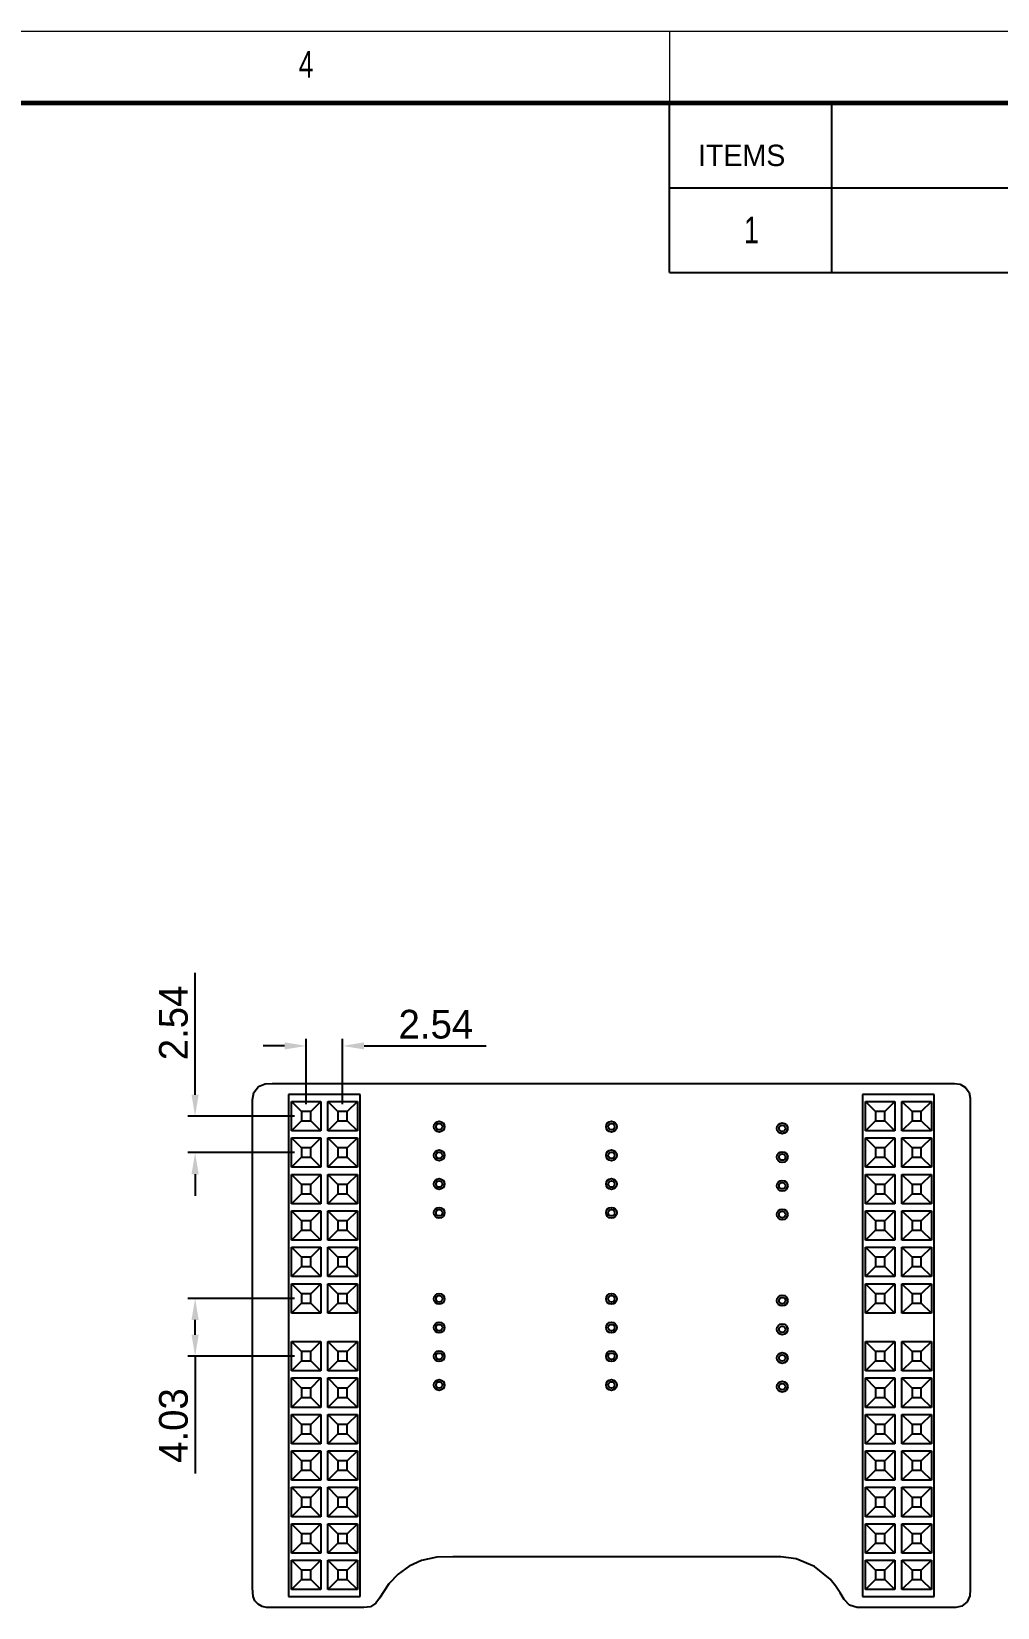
# Model space of a CAD drawing. Header units: millimetres. Extents: x 719 to 1006, y 1264 to 1464.
# Drawn here: x 868.5 to 935.8, y 1353.9 to 1463.7 of the extents above; entities that cross this region are included whole.
import ezdxf
from ezdxf.lldxf.tags import DXFTag

# ---------------------------------------------------------------- set-up
doc = ezdxf.new("R2010")
doc.units = ezdxf.units.MM
doc.layers.get('0').update_dxf_attribs({"linetype": 'CONTINUOUS'})
doc.layers.get('Defpoints').update_dxf_attribs({"linetype": 'CONTINUOUS'})
doc.styles.add('SLDTEXTSTYLE0', font='TXT', dxfattribs={"width": 0.75})
tags = doc.linetypes.add('DASHED', pattern=[25.72, 12.86, -12.86]).pattern_tags.tags
tags[6:7] = [DXFTag(74, 4), DXFTag(75, 0), DXFTag(340, '0'), DXFTag(46, 0.0), DXFTag(50, 0.0), DXFTag(44, 0.0), DXFTag(45, 0.0)]
tags[4:5] = [DXFTag(74, 4), DXFTag(75, 0), DXFTag(340, '0'), DXFTag(46, 0.0), DXFTag(50, 0.0), DXFTag(44, 0.0), DXFTag(45, 0.0)]
doc.dimstyles.get("Standard").update_dxf_attribs({"dimtxt": 2, "dimasz": 1.5, "dimexe": 0.5, "dimexo": 0.5, "dimgap": 0.5, "dimtad": 1, "dimzin": 0, "dimdsep": 46, "dimtxsty": 'Standard', "dimcen": 0.5, "dimclrd": 1, "dimclre": 3, "dimclrt": 3, "dimadec": 0, "dimazin": 0, "dimtfac": 1, "dimtofl": 0, "dimtmove": 0, "dimatfit": 3, "dimfxl": 1, "dimtolj": 1, "dimtzin": 0, "dimarcsym": 0})

# ---------------------------------------------------------------- blocks, each defined once
blk = doc.blocks.new('*D15')
at = {"color": 1, "lineweight": -2}
for p, q in [((886.09, 1393.02), (884.59, 1393.02)), ((891.63, 1393.02), (900.13, 1393.02))]:
    blk.add_line(p, q, dxfattribs=at)
at = {"color": 3, "lineweight": -2}
for p, q in [((887.59, 1388.95), (887.59, 1393.52)), ((890.13, 1388.95), (890.13, 1393.52))]:
    blk.add_line(p, q, dxfattribs=at)
at = {"color": 1}
for points in [[(886.09, 1392.77), (886.09, 1393.27), (887.59, 1393.02)], [(891.63, 1393.27), (891.63, 1392.77), (890.13, 1393.02)]]:
    blk.add_solid(points, dxfattribs=at)
at = {"layer": 'Defpoints', "color": 0}
for p in [(890.13, 1393.02), (887.59, 1388.45), (890.13, 1388.45)]:
    blk.add_point(p, dxfattribs=at)
at = {"color": 3, "insert": (896.63, 1394.52), "char_height": 2, "attachment_point": 5}
blk.add_mtext('\\A1;2.54', dxfattribs=at)
blk = doc.blocks.new('*D16')
at = {"color": 1, "lineweight": -2}
for p, q in [((879.85, 1389.62), (879.85, 1398.12)), ((879.85, 1384.08), (879.85, 1382.58))]:
    blk.add_line(p, q, dxfattribs=at)
at = {"color": 3, "lineweight": -2}
for p, q in [((886.77, 1388.12), (879.35, 1388.12)), ((886.77, 1385.58), (879.35, 1385.58))]:
    blk.add_line(p, q, dxfattribs=at)
at = {"color": 1}
for points in [[(879.6, 1389.62), (880.1, 1389.62), (879.85, 1388.12)], [(880.1, 1384.08), (879.6, 1384.08), (879.85, 1385.58)]]:
    blk.add_solid(points, dxfattribs=at)
at = {"layer": 'Defpoints', "color": 0}
for p in [(879.85, 1388.12), (887.27, 1388.12), (887.27, 1385.58)]:
    blk.add_point(p, dxfattribs=at)
at = {"color": 3, "insert": (878.35, 1394.62), "char_height": 2, "attachment_point": 5, "rotation": 90}
blk.add_mtext('\\A1;2.54', dxfattribs=at)
blk = doc.blocks.new('*D17')
at = {"color": 3, "lineweight": -2}
for p, q in [((886.77, 1375.42), (879.35, 1375.42)), ((886.77, 1371.39), (879.35, 1371.39))]:
    blk.add_line(p, q, dxfattribs=at)
at = {"color": 1, "lineweight": -2}
for p, q in [((879.85, 1372.89), (879.85, 1373.92)), ((879.85, 1371.39), (879.85, 1363.23))]:
    blk.add_line(p, q, dxfattribs=at)
at = {"color": 1}
for points in [[(880.1, 1373.92), (879.6, 1373.92), (879.85, 1375.42)], [(879.6, 1372.89), (880.1, 1372.89), (879.85, 1371.39)]]:
    blk.add_solid(points, dxfattribs=at)
at = {"layer": 'Defpoints', "color": 0}
for p in [(879.85, 1375.42), (887.27, 1375.42), (887.27, 1371.39)]:
    blk.add_point(p, dxfattribs=at)
at = {"color": 3, "insert": (878.35, 1366.56), "char_height": 2, "attachment_point": 5, "rotation": 90}
blk.add_mtext('\\A1;4.03', dxfattribs=at)

msp = doc.modelspace()

# ---------------------------------------------------------------- linework, layer by layer
at = {"color": 18, "linetype": 'DASHED', "lineweight": 5, "ltscale": 1.75}
msp.add_line((1006.402, 1463.717), (719.402, 1463.717), dxfattribs=at)
at = {"color": 7, "linetype": 'Continuous', "lineweight": 0}
msp.add_line((912.902, 1463.717), (912.902, 1458.717), dxfattribs=at)
at = {"color": 7, "linetype": 'Continuous', "lineweight": 60}
msp.add_line((1001.402, 1458.717), (724.402, 1458.717), dxfattribs=at)
at = {"color": 7}
for p, q in [((912.902, 1446.917), (912.902, 1458.717)), ((924.187, 1458.557), (924.187, 1446.917)), ((912.902, 1452.817), (1001.402, 1452.817)), ((912.902, 1446.917), (1001.402, 1446.917))]:
    msp.add_line(p, q, dxfattribs=at)
for p, q in [((883.861, 1389.257), (883.934, 1389.767)), ((883.934, 1389.767), (884.262, 1390.192)), ((884.262, 1390.192), (884.743, 1390.384)), ((884.743, 1390.384), (885.215, 1390.391)), ((885.215, 1390.391), (890.219, 1390.391)), ((888.562, 1389.638), (886.362, 1389.638)), ((886.362, 1389.638), (886.362, 1370.038)), ((891.362, 1389.638), (888.562, 1389.638)), ((890.219, 1390.391), (910.238, 1390.391)), ((891.362, 1374.238), (891.362, 1389.638)), ((910.238, 1390.391), (932.758, 1390.391)), ((928.562, 1389.638), (926.362, 1389.638)), ((926.362, 1389.638), (926.362, 1370.038)), ((931.362, 1389.638), (928.562, 1389.638)), ((931.362, 1374.238), (931.362, 1389.638)), ((932.758, 1390.391), (933.167, 1390.343)), ((933.167, 1390.343), (933.539, 1390.126)), ((933.539, 1390.126), (933.786, 1389.77)), ((933.786, 1389.77), (933.86, 1389.378)), ((883.861, 1386.924), (883.861, 1389.257)), ((886.567, 1389.148), (888.617, 1389.148)), ((886.567, 1387.098), (886.567, 1389.148)), ((886.567, 1389.148), (887.267, 1388.448)), ((887.267, 1388.448), (887.267, 1387.798)), ((887.917, 1388.448), (887.267, 1388.448)), ((887.917, 1388.448), (888.617, 1389.148)), ((887.917, 1387.798), (887.917, 1388.448)), ((888.617, 1389.148), (888.617, 1387.098)), ((889.107, 1389.148), (891.157, 1389.148)), ((889.107, 1387.098), (889.107, 1389.148)), ((889.107, 1389.148), (889.807, 1388.448)), ((889.807, 1388.448), (889.807, 1387.798)), ((890.457, 1388.448), (889.807, 1388.448)), ((891.157, 1389.148), (890.457, 1388.448)), ((890.457, 1387.798), (890.457, 1388.448)), ((891.157, 1389.148), (891.157, 1387.098)), ((926.567, 1389.148), (928.617, 1389.148)), ((926.567, 1387.098), (926.567, 1389.148)), ((927.267, 1388.448), (926.567, 1389.148)), ((927.267, 1388.448), (927.267, 1387.798)), ((927.917, 1388.448), (927.267, 1388.448)), ((928.617, 1389.148), (927.917, 1388.448)), ((927.917, 1387.798), (927.917, 1388.448)), ((928.617, 1389.148), (928.617, 1387.098)), ((929.107, 1387.098), (929.107, 1389.148)), ((929.107, 1389.148), (931.157, 1389.148)), ((929.807, 1388.448), (929.107, 1389.148)), ((929.807, 1388.448), (929.807, 1387.798)), ((930.457, 1388.448), (929.807, 1388.448)), ((931.157, 1389.148), (930.457, 1388.448)), ((930.457, 1387.798), (930.457, 1388.448)), ((931.157, 1389.148), (931.157, 1387.098)), ((933.86, 1389.378), (933.86, 1387.867)), ((886.567, 1387.098), (887.267, 1387.798)), ((887.267, 1387.798), (887.917, 1387.798)), ((887.917, 1387.798), (888.617, 1387.098)), ((889.807, 1387.798), (889.107, 1387.098)), ((889.807, 1387.798), (890.457, 1387.798)), ((890.457, 1387.798), (891.157, 1387.098)), ((927.267, 1387.798), (926.567, 1387.098)), ((927.267, 1387.798), (927.917, 1387.798)), ((928.617, 1387.098), (927.917, 1387.798)), ((929.807, 1387.798), (929.107, 1387.098)), ((929.807, 1387.798), (930.457, 1387.798)), ((931.157, 1387.098), (930.457, 1387.798)), ((933.86, 1387.867), (933.86, 1384.847)), ((883.861, 1382.26), (883.861, 1386.924)), ((888.617, 1387.098), (886.567, 1387.098)), ((886.567, 1384.558), (886.567, 1386.608)), ((886.567, 1386.608), (888.617, 1386.608)), ((887.267, 1385.908), (886.567, 1386.608)), ((888.617, 1386.608), (887.917, 1385.908)), ((888.617, 1386.608), (888.617, 1384.558)), ((891.157, 1387.098), (889.107, 1387.098)), ((889.107, 1384.558), (889.107, 1386.608)), ((889.107, 1386.608), (891.157, 1386.608)), ((889.807, 1385.908), (889.107, 1386.608)), ((890.457, 1385.908), (891.157, 1386.608)), ((891.157, 1386.608), (891.157, 1384.558)), ((928.617, 1387.098), (926.567, 1387.098)), ((926.567, 1384.558), (926.567, 1386.608)), ((926.567, 1386.608), (928.617, 1386.608)), ((927.267, 1385.908), (926.567, 1386.608)), ((927.917, 1385.908), (928.617, 1386.608)), ((928.617, 1386.608), (928.617, 1384.558)), ((931.157, 1387.098), (929.107, 1387.098)), ((929.107, 1386.608), (931.157, 1386.608)), ((929.107, 1384.558), (929.107, 1386.608)), ((929.107, 1386.608), (929.807, 1385.908)), ((931.157, 1386.608), (930.457, 1385.908)), ((931.157, 1386.608), (931.157, 1384.558)), ((887.267, 1385.258), (886.567, 1384.558)), ((887.267, 1385.908), (887.267, 1385.258)), ((887.917, 1385.908), (887.267, 1385.908)), ((887.267, 1385.258), (887.917, 1385.258)), ((887.917, 1385.258), (887.917, 1385.908)), ((888.617, 1384.558), (887.917, 1385.258)), ((889.107, 1384.558), (889.807, 1385.258)), ((889.807, 1385.908), (889.807, 1385.258)), ((890.457, 1385.908), (889.807, 1385.908)), ((889.807, 1385.258), (890.457, 1385.258)), ((890.457, 1385.258), (890.457, 1385.908)), ((891.157, 1384.558), (890.457, 1385.258)), ((926.567, 1384.558), (927.267, 1385.258)), ((927.267, 1385.908), (927.267, 1385.258)), ((927.917, 1385.908), (927.267, 1385.908)), ((927.267, 1385.258), (927.917, 1385.258)), ((927.917, 1385.258), (927.917, 1385.908)), ((928.617, 1384.558), (927.917, 1385.258)), ((929.807, 1385.258), (929.107, 1384.558)), ((929.807, 1385.908), (929.807, 1385.258)), ((930.457, 1385.908), (929.807, 1385.908)), ((929.807, 1385.258), (930.457, 1385.258)), ((930.457, 1385.258), (930.457, 1385.908)), ((930.457, 1385.258), (931.157, 1384.558)), ((888.617, 1384.558), (886.567, 1384.558)), ((886.567, 1382.018), (886.567, 1384.068)), ((886.567, 1384.068), (888.617, 1384.068)), ((887.267, 1383.368), (886.567, 1384.068)), ((888.617, 1384.068), (887.917, 1383.368)), ((888.617, 1384.068), (888.617, 1382.018)), ((891.157, 1384.558), (889.107, 1384.558)), ((889.107, 1382.018), (889.107, 1384.068)), ((889.107, 1384.068), (891.157, 1384.068)), ((889.807, 1383.368), (889.107, 1384.068)), ((890.457, 1383.368), (891.157, 1384.068)), ((891.157, 1384.068), (891.157, 1382.018)), ((928.617, 1384.558), (926.567, 1384.558)), ((926.567, 1384.068), (928.617, 1384.068)), ((926.567, 1382.018), (926.567, 1384.068)), ((927.267, 1383.368), (926.567, 1384.068)), ((928.617, 1384.068), (927.917, 1383.368)), ((928.617, 1384.068), (928.617, 1382.018)), ((931.157, 1384.558), (929.107, 1384.558)), ((929.107, 1382.018), (929.107, 1384.068)), ((929.107, 1384.068), (931.157, 1384.068)), ((929.807, 1383.368), (929.107, 1384.068)), ((930.457, 1383.368), (931.157, 1384.068)), ((931.157, 1384.068), (931.157, 1382.018)), ((933.86, 1384.847), (933.86, 1376.792)), ((887.267, 1383.368), (887.267, 1382.718)), ((887.917, 1383.368), (887.267, 1383.368)), ((887.917, 1382.718), (887.917, 1383.368)), ((889.807, 1383.368), (889.807, 1382.718)), ((890.457, 1383.368), (889.807, 1383.368)), ((890.457, 1382.718), (890.457, 1383.368)), ((927.267, 1383.368), (927.267, 1382.718)), ((927.917, 1383.368), (927.267, 1383.368)), ((927.917, 1382.718), (927.917, 1383.368)), ((929.807, 1383.368), (929.807, 1382.718)), ((930.457, 1383.368), (929.807, 1383.368)), ((930.457, 1382.718), (930.457, 1383.368)), ((883.861, 1372.932), (883.861, 1382.26)), ((887.267, 1382.718), (886.567, 1382.018)), ((888.617, 1382.018), (886.567, 1382.018)), ((887.267, 1382.718), (887.917, 1382.718)), ((888.617, 1382.018), (887.917, 1382.718)), ((889.107, 1382.018), (889.807, 1382.718)), ((891.157, 1382.018), (889.107, 1382.018)), ((889.807, 1382.718), (890.457, 1382.718)), ((891.157, 1382.018), (890.457, 1382.718)), ((927.267, 1382.718), (926.567, 1382.018)), ((928.617, 1382.018), (926.567, 1382.018)), ((927.267, 1382.718), (927.917, 1382.718)), ((928.617, 1382.018), (927.917, 1382.718)), ((929.107, 1382.018), (929.807, 1382.718)), ((931.157, 1382.018), (929.107, 1382.018)), ((929.807, 1382.718), (930.457, 1382.718)), ((931.157, 1382.018), (930.457, 1382.718)), ((886.567, 1379.478), (886.567, 1381.528)), ((886.567, 1381.528), (888.617, 1381.528)), ((887.267, 1380.828), (886.567, 1381.528)), ((887.267, 1380.828), (887.267, 1380.178)), ((887.917, 1380.828), (887.267, 1380.828)), ((887.917, 1380.828), (888.617, 1381.528)), ((887.917, 1380.178), (887.917, 1380.828)), ((888.617, 1381.528), (888.617, 1379.478)), ((889.107, 1379.478), (889.107, 1381.528)), ((889.107, 1381.528), (891.157, 1381.528)), ((889.807, 1380.828), (889.107, 1381.528)), ((889.807, 1380.828), (889.807, 1380.178)), ((890.457, 1380.828), (889.807, 1380.828)), ((890.457, 1380.828), (891.157, 1381.528)), ((890.457, 1380.178), (890.457, 1380.828)), ((891.157, 1381.528), (891.157, 1379.478)), ((926.567, 1379.478), (926.567, 1381.528)), ((926.567, 1381.528), (928.617, 1381.528)), ((926.567, 1381.528), (927.267, 1380.828)), ((927.267, 1380.828), (927.267, 1380.178)), ((927.917, 1380.828), (927.267, 1380.828)), ((927.917, 1380.828), (928.617, 1381.528)), ((927.917, 1380.178), (927.917, 1380.828)), ((928.617, 1381.528), (928.617, 1379.478)), ((929.107, 1379.478), (929.107, 1381.528)), ((929.107, 1381.528), (931.157, 1381.528)), ((929.107, 1381.528), (929.807, 1380.828)), ((929.807, 1380.828), (929.807, 1380.178)), ((930.457, 1380.828), (929.807, 1380.828)), ((930.457, 1380.828), (931.157, 1381.528)), ((930.457, 1380.178), (930.457, 1380.828)), ((931.157, 1381.528), (931.157, 1379.478)), ((886.567, 1379.478), (887.267, 1380.178)), ((887.267, 1380.178), (887.917, 1380.178)), ((888.617, 1379.478), (887.917, 1380.178)), ((889.107, 1379.478), (889.807, 1380.178)), ((889.807, 1380.178), (890.457, 1380.178)), ((891.157, 1379.478), (890.457, 1380.178)), ((926.567, 1379.478), (927.267, 1380.178)), ((927.267, 1380.178), (927.917, 1380.178)), ((927.917, 1380.178), (928.617, 1379.478)), ((929.107, 1379.478), (929.807, 1380.178)), ((929.807, 1380.178), (930.457, 1380.178)), ((930.457, 1380.178), (931.157, 1379.478)), ((888.617, 1379.478), (886.567, 1379.478)), ((886.567, 1376.938), (886.567, 1378.988)), ((886.567, 1378.988), (888.617, 1378.988)), ((887.267, 1378.288), (886.567, 1378.988)), ((888.617, 1378.988), (887.917, 1378.288)), ((888.617, 1378.988), (888.617, 1376.938)), ((891.157, 1379.478), (889.107, 1379.478)), ((889.107, 1376.938), (889.107, 1378.988)), ((889.107, 1378.988), (891.157, 1378.988)), ((889.107, 1378.988), (889.807, 1378.288)), ((891.157, 1378.988), (890.457, 1378.288)), ((891.157, 1378.988), (891.157, 1376.938)), ((928.617, 1379.478), (926.567, 1379.478)), ((926.567, 1378.988), (928.617, 1378.988)), ((926.567, 1376.938), (926.567, 1378.988)), ((926.567, 1378.988), (927.267, 1378.288)), ((927.917, 1378.288), (928.617, 1378.988)), ((928.617, 1378.988), (928.617, 1376.938)), ((931.157, 1379.478), (929.107, 1379.478)), ((929.107, 1378.988), (931.157, 1378.988)), ((929.107, 1376.938), (929.107, 1378.988)), ((929.807, 1378.288), (929.107, 1378.988)), ((930.457, 1378.288), (931.157, 1378.988)), ((931.157, 1378.988), (931.157, 1376.938)), ((887.267, 1377.638), (886.567, 1376.938)), ((887.267, 1378.288), (887.267, 1377.638)), ((887.917, 1378.288), (887.267, 1378.288)), ((887.267, 1377.638), (887.917, 1377.638)), ((887.917, 1377.638), (887.917, 1378.288)), ((888.617, 1376.938), (887.917, 1377.638)), ((889.807, 1377.638), (889.107, 1376.938)), ((889.807, 1378.288), (889.807, 1377.638)), ((890.457, 1378.288), (889.807, 1378.288)), ((889.807, 1377.638), (890.457, 1377.638)), ((890.457, 1377.638), (890.457, 1378.288)), ((890.457, 1377.638), (891.157, 1376.938)), ((926.567, 1376.938), (927.267, 1377.638)), ((927.267, 1378.288), (927.267, 1377.638)), ((927.917, 1378.288), (927.267, 1378.288)), ((927.267, 1377.638), (927.917, 1377.638)), ((927.917, 1377.638), (927.917, 1378.288)), ((927.917, 1377.638), (928.617, 1376.938)), ((929.107, 1376.938), (929.807, 1377.638)), ((929.807, 1378.288), (929.807, 1377.638)), ((930.457, 1378.288), (929.807, 1378.288)), ((929.807, 1377.638), (930.457, 1377.638)), ((930.457, 1377.638), (930.457, 1378.288)), ((931.157, 1376.938), (930.457, 1377.638)), ((888.617, 1376.938), (886.567, 1376.938)), ((886.567, 1374.398), (886.567, 1376.448)), ((886.567, 1376.448), (888.617, 1376.448)), ((887.267, 1375.748), (886.567, 1376.448)), ((887.917, 1375.748), (888.617, 1376.448)), ((888.617, 1376.448), (888.617, 1374.398)), ((891.157, 1376.938), (889.107, 1376.938)), ((889.107, 1374.398), (889.107, 1376.448)), ((889.107, 1376.448), (891.157, 1376.448)), ((889.107, 1376.448), (889.807, 1375.748)), ((890.457, 1375.748), (891.157, 1376.448)), ((891.157, 1376.448), (891.157, 1374.398)), ((928.617, 1376.938), (926.567, 1376.938)), ((926.567, 1376.448), (928.617, 1376.448)), ((926.567, 1374.398), (926.567, 1376.448)), ((926.567, 1376.448), (927.267, 1375.748)), ((928.617, 1376.448), (927.917, 1375.748)), ((928.617, 1376.448), (928.617, 1374.398)), ((931.157, 1376.938), (929.107, 1376.938)), ((929.107, 1376.448), (931.157, 1376.448)), ((929.107, 1374.398), (929.107, 1376.448)), ((929.807, 1375.748), (929.107, 1376.448)), ((931.157, 1376.448), (930.457, 1375.748)), ((931.157, 1376.448), (931.157, 1374.398)), ((933.86, 1376.792), (933.86, 1364.71)), ((887.267, 1375.748), (887.267, 1375.098)), ((887.917, 1375.748), (887.267, 1375.748)), ((887.917, 1375.098), (887.917, 1375.748)), ((889.807, 1375.748), (889.807, 1375.098)), ((890.457, 1375.748), (889.807, 1375.748)), ((890.457, 1375.098), (890.457, 1375.748)), ((927.267, 1375.748), (927.267, 1375.098)), ((927.917, 1375.748), (927.267, 1375.748)), ((927.917, 1375.098), (927.917, 1375.748)), ((929.807, 1375.748), (929.807, 1375.098)), ((930.457, 1375.748), (929.807, 1375.748)), ((930.457, 1375.098), (930.457, 1375.748)), ((886.567, 1374.398), (887.267, 1375.098)), ((888.617, 1374.398), (886.567, 1374.398)), ((887.267, 1375.098), (887.917, 1375.098)), ((888.617, 1374.398), (887.917, 1375.098)), ((889.107, 1374.398), (889.807, 1375.098)), ((891.157, 1374.398), (889.107, 1374.398)), ((889.807, 1375.098), (890.457, 1375.098)), ((890.457, 1375.098), (891.157, 1374.398)), ((891.362, 1354.638), (891.362, 1374.238)), ((927.267, 1375.098), (926.567, 1374.398)), ((928.617, 1374.398), (926.567, 1374.398)), ((927.267, 1375.098), (927.917, 1375.098)), ((927.917, 1375.098), (928.617, 1374.398)), ((929.807, 1375.098), (929.107, 1374.398)), ((931.157, 1374.398), (929.107, 1374.398)), ((929.807, 1375.098), (930.457, 1375.098)), ((931.157, 1374.398), (930.457, 1375.098)), ((931.362, 1354.638), (931.362, 1374.238)), ((883.861, 1360.494), (883.861, 1372.932)), ((886.567, 1372.417), (888.617, 1372.417)), ((886.567, 1370.367), (886.567, 1372.417)), ((886.567, 1372.417), (887.267, 1371.717)), ((887.917, 1371.717), (888.617, 1372.417)), ((888.617, 1372.417), (888.617, 1370.367)), ((889.107, 1372.417), (891.157, 1372.417)), ((889.107, 1370.367), (889.107, 1372.417)), ((889.107, 1372.417), (889.807, 1371.717)), ((890.457, 1371.717), (891.157, 1372.417)), ((891.157, 1372.417), (891.157, 1370.367)), ((926.567, 1372.417), (928.617, 1372.417)), ((926.567, 1370.367), (926.567, 1372.417)), ((927.267, 1371.717), (926.567, 1372.417)), ((927.917, 1371.717), (928.617, 1372.417)), ((928.617, 1372.417), (928.617, 1370.367)), ((929.107, 1372.417), (931.157, 1372.417)), ((929.107, 1370.367), (929.107, 1372.417)), ((929.807, 1371.717), (929.107, 1372.417)), ((931.157, 1372.417), (930.457, 1371.717)), ((931.157, 1372.417), (931.157, 1370.367)), ((886.567, 1370.367), (887.267, 1371.067)), ((887.267, 1371.717), (887.267, 1371.067)), ((887.917, 1371.717), (887.267, 1371.717)), ((887.267, 1371.067), (887.917, 1371.067)), ((887.917, 1371.067), (887.917, 1371.717)), ((887.917, 1371.067), (888.617, 1370.367)), ((889.107, 1370.367), (889.807, 1371.067)), ((889.807, 1371.717), (889.807, 1371.067)), ((890.457, 1371.717), (889.807, 1371.717)), ((889.807, 1371.067), (890.457, 1371.067)), ((890.457, 1371.067), (890.457, 1371.717)), ((890.457, 1371.067), (891.157, 1370.367)), ((926.567, 1370.367), (927.267, 1371.067)), ((927.267, 1371.717), (927.267, 1371.067)), ((927.917, 1371.717), (927.267, 1371.717)), ((927.267, 1371.067), (927.917, 1371.067)), ((927.917, 1371.067), (927.917, 1371.717)), ((928.617, 1370.367), (927.917, 1371.067)), ((929.807, 1371.067), (929.107, 1370.367)), ((929.807, 1371.717), (929.807, 1371.067)), ((930.457, 1371.717), (929.807, 1371.717)), ((929.807, 1371.067), (930.457, 1371.067)), ((930.457, 1371.067), (930.457, 1371.717)), ((931.157, 1370.367), (930.457, 1371.067)), ((886.362, 1370.038), (886.362, 1354.638)), ((888.617, 1370.367), (886.567, 1370.367)), ((886.567, 1367.827), (886.567, 1369.877)), ((886.567, 1369.877), (888.617, 1369.877)), ((887.267, 1369.177), (886.567, 1369.877)), ((887.917, 1369.177), (888.617, 1369.877)), ((888.617, 1369.877), (888.617, 1367.827)), ((891.157, 1370.367), (889.107, 1370.367)), ((889.107, 1369.877), (891.157, 1369.877)), ((889.107, 1367.827), (889.107, 1369.877)), ((889.107, 1369.877), (889.807, 1369.177)), ((890.457, 1369.177), (891.157, 1369.877)), ((891.157, 1369.877), (891.157, 1367.827)), ((926.362, 1370.038), (926.362, 1354.638)), ((928.617, 1370.367), (926.567, 1370.367)), ((926.567, 1367.827), (926.567, 1369.877)), ((926.567, 1369.877), (928.617, 1369.877)), ((927.267, 1369.177), (926.567, 1369.877)), ((928.617, 1369.877), (927.917, 1369.177)), ((928.617, 1369.877), (928.617, 1367.827)), ((931.157, 1370.367), (929.107, 1370.367)), ((929.107, 1367.827), (929.107, 1369.877)), ((929.107, 1369.877), (931.157, 1369.877)), ((929.807, 1369.177), (929.107, 1369.877)), ((930.457, 1369.177), (931.157, 1369.877)), ((931.157, 1369.877), (931.157, 1367.827)), ((887.267, 1369.177), (887.267, 1368.527)), ((887.917, 1369.177), (887.267, 1369.177)), ((887.917, 1368.527), (887.917, 1369.177)), ((889.807, 1369.177), (889.807, 1368.527)), ((890.457, 1369.177), (889.807, 1369.177)), ((890.457, 1368.527), (890.457, 1369.177)), ((927.267, 1369.177), (927.267, 1368.527)), ((927.917, 1369.177), (927.267, 1369.177)), ((927.917, 1368.527), (927.917, 1369.177)), ((929.807, 1369.177), (929.807, 1368.527)), ((930.457, 1369.177), (929.807, 1369.177)), ((930.457, 1368.527), (930.457, 1369.177)), ((886.567, 1367.827), (887.267, 1368.527)), ((888.617, 1367.827), (886.567, 1367.827)), ((887.267, 1368.527), (887.917, 1368.527)), ((888.617, 1367.827), (887.917, 1368.527)), ((889.107, 1367.827), (889.807, 1368.527)), ((891.157, 1367.827), (889.107, 1367.827)), ((889.807, 1368.527), (890.457, 1368.527)), ((890.457, 1368.527), (891.157, 1367.827)), ((927.267, 1368.527), (926.567, 1367.827)), ((928.617, 1367.827), (926.567, 1367.827)), ((927.267, 1368.527), (927.917, 1368.527)), ((928.617, 1367.827), (927.917, 1368.527)), ((929.107, 1367.827), (929.807, 1368.527)), ((931.157, 1367.827), (929.107, 1367.827)), ((929.807, 1368.527), (930.457, 1368.527)), ((931.157, 1367.827), (930.457, 1368.527)), ((886.567, 1367.337), (888.617, 1367.337)), ((886.567, 1365.287), (886.567, 1367.337)), ((887.267, 1366.637), (886.567, 1367.337)), ((887.267, 1366.637), (887.267, 1365.987)), ((887.917, 1366.637), (887.267, 1366.637)), ((887.917, 1366.637), (888.617, 1367.337)), ((887.917, 1365.987), (887.917, 1366.637)), ((888.617, 1367.337), (888.617, 1365.287)), ((889.107, 1365.287), (889.107, 1367.337)), ((889.107, 1367.337), (891.157, 1367.337)), ((889.807, 1366.637), (889.107, 1367.337)), ((889.807, 1366.637), (889.807, 1365.987)), ((890.457, 1366.637), (889.807, 1366.637)), ((891.157, 1367.337), (890.457, 1366.637)), ((890.457, 1365.987), (890.457, 1366.637)), ((891.157, 1367.337), (891.157, 1365.287)), ((926.567, 1367.337), (928.617, 1367.337)), ((926.567, 1365.287), (926.567, 1367.337)), ((927.267, 1366.637), (926.567, 1367.337)), ((927.267, 1366.637), (927.267, 1365.987)), ((927.917, 1366.637), (927.267, 1366.637)), ((927.917, 1366.637), (928.617, 1367.337)), ((927.917, 1365.987), (927.917, 1366.637)), ((928.617, 1367.337), (928.617, 1365.287)), ((929.107, 1367.337), (931.157, 1367.337)), ((929.107, 1365.287), (929.107, 1367.337)), ((929.107, 1367.337), (929.807, 1366.637)), ((929.807, 1366.637), (929.807, 1365.987)), ((930.457, 1366.637), (929.807, 1366.637)), ((930.457, 1366.637), (931.157, 1367.337)), ((930.457, 1365.987), (930.457, 1366.637)), ((931.157, 1367.337), (931.157, 1365.287)), ((886.567, 1365.287), (887.267, 1365.987)), ((888.617, 1365.287), (886.567, 1365.287)), ((887.267, 1365.987), (887.917, 1365.987)), ((888.617, 1365.287), (887.917, 1365.987)), ((889.807, 1365.987), (889.107, 1365.287)), ((891.157, 1365.287), (889.107, 1365.287)), ((889.807, 1365.987), (890.457, 1365.987)), ((891.157, 1365.287), (890.457, 1365.987)), ((926.567, 1365.287), (927.267, 1365.987)), ((928.617, 1365.287), (926.567, 1365.287)), ((927.267, 1365.987), (927.917, 1365.987)), ((928.617, 1365.287), (927.917, 1365.987)), ((929.107, 1365.287), (929.807, 1365.987)), ((931.157, 1365.287), (929.107, 1365.287)), ((929.807, 1365.987), (930.457, 1365.987)), ((930.457, 1365.987), (931.157, 1365.287)), ((886.567, 1362.747), (886.567, 1364.797)), ((886.567, 1364.797), (888.617, 1364.797)), ((886.567, 1364.797), (887.267, 1364.097)), ((887.917, 1364.097), (888.617, 1364.797)), ((888.617, 1364.797), (888.617, 1362.747)), ((889.107, 1364.797), (891.157, 1364.797)), ((889.107, 1362.747), (889.107, 1364.797)), ((889.107, 1364.797), (889.807, 1364.097)), ((891.157, 1364.797), (890.457, 1364.097)), ((891.157, 1364.797), (891.157, 1362.747)), ((926.567, 1364.797), (928.617, 1364.797)), ((926.567, 1362.747), (926.567, 1364.797)), ((926.567, 1364.797), (927.267, 1364.097)), ((928.617, 1364.797), (927.917, 1364.097)), ((928.617, 1364.797), (928.617, 1362.747)), ((929.107, 1362.747), (929.107, 1364.797)), ((929.107, 1364.797), (931.157, 1364.797)), ((929.107, 1364.797), (929.807, 1364.097)), ((930.457, 1364.097), (931.157, 1364.797)), ((931.157, 1364.797), (931.157, 1362.747)), ((933.86, 1364.71), (933.86, 1358.669)), ((886.567, 1362.747), (887.267, 1363.447)), ((887.267, 1364.097), (887.267, 1363.447)), ((887.917, 1364.097), (887.267, 1364.097)), ((887.267, 1363.447), (887.917, 1363.447)), ((887.917, 1363.447), (887.917, 1364.097)), ((887.917, 1363.447), (888.617, 1362.747)), ((889.807, 1363.447), (889.107, 1362.747)), ((889.807, 1364.097), (889.807, 1363.447)), ((890.457, 1364.097), (889.807, 1364.097)), ((889.807, 1363.447), (890.457, 1363.447)), ((890.457, 1363.447), (890.457, 1364.097)), ((890.457, 1363.447), (891.157, 1362.747)), ((927.267, 1363.447), (926.567, 1362.747)), ((927.267, 1364.097), (927.267, 1363.447)), ((927.917, 1364.097), (927.267, 1364.097)), ((927.267, 1363.447), (927.917, 1363.447)), ((927.917, 1363.447), (927.917, 1364.097)), ((927.917, 1363.447), (928.617, 1362.747)), ((929.107, 1362.747), (929.807, 1363.447)), ((929.807, 1364.097), (929.807, 1363.447)), ((930.457, 1364.097), (929.807, 1364.097)), ((929.807, 1363.447), (930.457, 1363.447)), ((930.457, 1363.447), (930.457, 1364.097)), ((930.457, 1363.447), (931.157, 1362.747)), ((888.617, 1362.747), (886.567, 1362.747)), ((886.567, 1360.207), (886.567, 1362.257)), ((886.567, 1362.257), (888.617, 1362.257)), ((886.567, 1362.257), (887.267, 1361.557)), ((887.917, 1361.557), (888.617, 1362.257)), ((888.617, 1362.257), (888.617, 1360.207)), ((891.157, 1362.747), (889.107, 1362.747)), ((889.107, 1360.207), (889.107, 1362.257)), ((889.107, 1362.257), (891.157, 1362.257)), ((889.807, 1361.557), (889.107, 1362.257)), ((890.457, 1361.557), (891.157, 1362.257)), ((891.157, 1362.257), (891.157, 1360.207)), ((928.617, 1362.747), (926.567, 1362.747)), ((926.567, 1360.207), (926.567, 1362.257)), ((926.567, 1362.257), (928.617, 1362.257)), ((926.567, 1362.257), (927.267, 1361.557)), ((927.917, 1361.557), (928.617, 1362.257)), ((928.617, 1362.257), (928.617, 1360.207)), ((931.157, 1362.747), (929.107, 1362.747)), ((929.107, 1360.207), (929.107, 1362.257)), ((929.107, 1362.257), (931.157, 1362.257)), ((929.107, 1362.257), (929.807, 1361.557)), ((930.457, 1361.557), (931.157, 1362.257)), ((931.157, 1362.257), (931.157, 1360.207)), ((886.567, 1360.207), (887.267, 1360.907)), ((887.267, 1361.557), (887.267, 1360.907)), ((887.917, 1361.557), (887.267, 1361.557)), ((887.267, 1360.907), (887.917, 1360.907)), ((887.917, 1360.907), (887.917, 1361.557)), ((887.917, 1360.907), (888.617, 1360.207)), ((889.107, 1360.207), (889.807, 1360.907)), ((889.807, 1361.557), (889.807, 1360.907)), ((890.457, 1361.557), (889.807, 1361.557)), ((889.807, 1360.907), (890.457, 1360.907)), ((890.457, 1360.907), (890.457, 1361.557)), ((891.157, 1360.207), (890.457, 1360.907)), ((926.567, 1360.207), (927.267, 1360.907)), ((927.267, 1361.557), (927.267, 1360.907)), ((927.917, 1361.557), (927.267, 1361.557)), ((927.267, 1360.907), (927.917, 1360.907)), ((927.917, 1360.907), (927.917, 1361.557)), ((927.917, 1360.907), (928.617, 1360.207)), ((929.107, 1360.207), (929.807, 1360.907)), ((929.807, 1361.557), (929.807, 1360.907)), ((930.457, 1361.557), (929.807, 1361.557)), ((929.807, 1360.907), (930.457, 1360.907)), ((930.457, 1360.907), (930.457, 1361.557)), ((930.457, 1360.907), (931.157, 1360.207)), ((883.861, 1355.83), (883.861, 1360.494)), ((888.617, 1360.207), (886.567, 1360.207)), ((891.157, 1360.207), (889.107, 1360.207)), ((928.617, 1360.207), (926.567, 1360.207)), ((931.157, 1360.207), (929.107, 1360.207)), ((886.567, 1357.667), (886.567, 1359.717)), ((886.567, 1359.717), (888.617, 1359.717)), ((887.267, 1359.017), (886.567, 1359.717)), ((887.267, 1359.017), (887.267, 1358.367)), ((887.917, 1359.017), (887.267, 1359.017)), ((888.617, 1359.717), (887.917, 1359.017)), ((887.917, 1358.367), (887.917, 1359.017)), ((888.617, 1359.717), (888.617, 1357.667)), ((889.107, 1357.667), (889.107, 1359.717)), ((889.107, 1359.717), (891.157, 1359.717)), ((889.107, 1359.717), (889.807, 1359.017)), ((889.807, 1359.017), (889.807, 1358.367)), ((890.457, 1359.017), (889.807, 1359.017)), ((890.457, 1359.017), (891.157, 1359.717)), ((890.457, 1358.367), (890.457, 1359.017)), ((891.157, 1359.717), (891.157, 1357.667)), ((926.567, 1359.717), (928.617, 1359.717)), ((926.567, 1357.667), (926.567, 1359.717)), ((927.267, 1359.017), (926.567, 1359.717)), ((927.267, 1359.017), (927.267, 1358.367)), ((927.917, 1359.017), (927.267, 1359.017)), ((927.917, 1359.017), (928.617, 1359.717)), ((927.917, 1358.367), (927.917, 1359.017)), ((928.617, 1359.717), (928.617, 1357.667)), ((929.107, 1357.667), (929.107, 1359.717)), ((929.107, 1359.717), (931.157, 1359.717)), ((929.107, 1359.717), (929.807, 1359.017)), ((929.807, 1359.017), (929.807, 1358.367)), ((930.457, 1359.017), (929.807, 1359.017)), ((930.457, 1359.017), (931.157, 1359.717)), ((930.457, 1358.367), (930.457, 1359.017)), ((931.157, 1359.717), (931.157, 1357.667)), ((887.267, 1358.367), (886.567, 1357.667)), ((888.617, 1357.667), (886.567, 1357.667)), ((887.267, 1358.367), (887.917, 1358.367)), ((888.617, 1357.667), (887.917, 1358.367)), ((889.107, 1357.667), (889.807, 1358.367)), ((891.157, 1357.667), (889.107, 1357.667)), ((889.807, 1358.367), (890.457, 1358.367)), ((890.457, 1358.367), (891.157, 1357.667)), ((926.567, 1357.667), (927.267, 1358.367)), ((928.617, 1357.667), (926.567, 1357.667)), ((927.267, 1358.367), (927.917, 1358.367)), ((928.617, 1357.667), (927.917, 1358.367)), ((929.107, 1357.667), (929.807, 1358.367)), ((931.157, 1357.667), (929.107, 1357.667)), ((929.807, 1358.367), (930.457, 1358.367)), ((930.457, 1358.367), (931.157, 1357.667)), ((933.86, 1358.669), (933.86, 1355.648)), ((886.567, 1355.127), (886.567, 1357.177)), ((886.567, 1357.177), (888.617, 1357.177)), ((887.267, 1356.477), (886.567, 1357.177)), ((887.267, 1356.477), (887.267, 1355.827)), ((887.917, 1356.477), (887.267, 1356.477)), ((887.917, 1356.477), (888.617, 1357.177)), ((887.917, 1355.827), (887.917, 1356.477)), ((888.617, 1357.177), (888.617, 1355.127)), ((889.107, 1357.177), (891.157, 1357.177)), ((889.107, 1355.127), (889.107, 1357.177)), ((889.107, 1357.177), (889.807, 1356.477)), ((889.807, 1356.477), (889.807, 1355.827)), ((890.457, 1356.477), (889.807, 1356.477)), ((891.157, 1357.177), (890.457, 1356.477)), ((890.457, 1355.827), (890.457, 1356.477)), ((891.157, 1357.177), (891.157, 1355.127)), ((894.766, 1356.761), (893.99, 1356.213)), ((895.632, 1357.153), (894.766, 1356.761)), ((896.702, 1357.392), (895.632, 1357.153)), ((897.809, 1357.422), (896.702, 1357.392)), ((898.962, 1357.422), (897.809, 1357.422)), ((900.115, 1357.422), (898.962, 1357.422)), ((905.985, 1357.422), (900.115, 1357.422)), ((916.467, 1357.422), (905.985, 1357.422)), ((917.516, 1357.422), (916.467, 1357.422)), ((918.564, 1357.422), (917.516, 1357.422)), ((919.612, 1357.422), (918.564, 1357.422)), ((920.661, 1357.419), (919.612, 1357.422)), ((921.731, 1357.261), (920.661, 1357.419)), ((923.015, 1356.726), (921.731, 1357.261)), ((924.102, 1355.859), (923.015, 1356.726)), ((926.567, 1355.127), (926.567, 1357.177)), ((926.567, 1357.177), (928.617, 1357.177)), ((927.267, 1356.477), (926.567, 1357.177)), ((927.267, 1356.477), (927.267, 1355.827)), ((927.917, 1356.477), (927.267, 1356.477)), ((927.917, 1356.477), (928.617, 1357.177)), ((927.917, 1355.827), (927.917, 1356.477)), ((928.617, 1357.177), (928.617, 1355.127)), ((929.107, 1357.177), (931.157, 1357.177)), ((929.107, 1355.127), (929.107, 1357.177)), ((929.107, 1357.177), (929.807, 1356.477)), ((929.807, 1356.477), (929.807, 1355.827)), ((930.457, 1356.477), (929.807, 1356.477)), ((931.157, 1357.177), (930.457, 1356.477)), ((930.457, 1355.827), (930.457, 1356.477)), ((931.157, 1357.177), (931.157, 1355.127)), ((883.861, 1355.247), (883.861, 1355.83)), ((886.567, 1355.127), (887.267, 1355.827)), ((887.267, 1355.827), (887.917, 1355.827)), ((888.617, 1355.127), (887.917, 1355.827)), ((889.807, 1355.827), (889.107, 1355.127)), ((889.807, 1355.827), (890.457, 1355.827)), ((890.457, 1355.827), (891.157, 1355.127)), ((893.342, 1355.54), (892.7, 1354.54)), ((893.99, 1356.213), (893.342, 1355.54)), ((924.487, 1355.401), (924.102, 1355.859)), ((924.807, 1354.911), (924.487, 1355.401)), ((926.567, 1355.127), (927.267, 1355.827)), ((927.267, 1355.827), (927.917, 1355.827)), ((928.617, 1355.127), (927.917, 1355.827)), ((929.807, 1355.827), (929.107, 1355.127)), ((929.807, 1355.827), (930.457, 1355.827)), ((930.457, 1355.827), (931.157, 1355.127)), ((933.86, 1355.648), (933.86, 1355.145)), ((883.886, 1354.656), (883.861, 1355.247)), ((884.01, 1354.355), (883.886, 1354.656)), ((884.235, 1354.101), (884.01, 1354.355)), ((886.362, 1354.638), (889.162, 1354.638)), ((888.617, 1355.127), (886.567, 1355.127)), ((891.157, 1355.127), (889.107, 1355.127)), ((889.162, 1354.638), (891.362, 1354.638)), ((892.7, 1354.54), (892.45, 1354.175)), ((925.076, 1354.446), (924.807, 1354.911)), ((925.445, 1354.036), (925.076, 1354.446)), ((926.362, 1354.638), (929.162, 1354.638)), ((928.617, 1355.127), (926.567, 1355.127)), ((931.157, 1355.127), (929.107, 1355.127)), ((929.162, 1354.638), (931.362, 1354.638)), ((933.84, 1354.682), (933.652, 1354.27)), ((933.86, 1355.145), (933.84, 1354.682)), ((884.526, 1353.939), (884.235, 1354.101)), ((884.83, 1353.882), (884.526, 1353.939)), ((885.248, 1353.881), (884.83, 1353.882)), ((885.673, 1353.881), (885.248, 1353.881)), ((886.098, 1353.881), (885.673, 1353.881)), ((887.721, 1353.881), (886.098, 1353.881)), ((889.633, 1353.881), (887.721, 1353.881)), ((890.704, 1353.881), (889.633, 1353.881)), ((891.159, 1353.881), (890.704, 1353.881)), ((891.613, 1353.881), (891.159, 1353.881)), ((892.073, 1353.938), (891.613, 1353.881)), ((892.45, 1354.175), (892.073, 1353.938)), ((925.979, 1353.881), (925.445, 1354.036)), ((932.461, 1353.881), (925.979, 1353.881)), ((932.866, 1353.881), (932.461, 1353.881)), ((933.288, 1353.977), (932.866, 1353.881)), ((933.652, 1354.27), (933.288, 1353.977))]:
    msp.add_line(p, q)
for centre, radius in [((896.862, 1387.393), 0.375), ((896.862, 1387.393), 0.225), ((908.861, 1387.393), 0.375), ((908.861, 1387.393), 0.225), ((920.768, 1387.273), 0.375), ((920.768, 1387.273), 0.225), ((896.862, 1385.393), 0.375), ((896.862, 1385.393), 0.225), ((908.861, 1385.393), 0.375), ((908.861, 1385.393), 0.225), ((920.768, 1385.273), 0.375), ((920.768, 1385.273), 0.225), ((896.862, 1383.393), 0.375), ((896.862, 1383.393), 0.225), ((908.861, 1383.393), 0.375), ((908.861, 1383.393), 0.225), ((920.768, 1383.273), 0.375), ((920.768, 1383.273), 0.225), ((896.862, 1381.393), 0.375), ((908.861, 1381.393), 0.375), ((896.862, 1381.393), 0.225), ((908.861, 1381.393), 0.225), ((920.768, 1381.273), 0.375), ((920.768, 1381.273), 0.225), ((896.862, 1375.39), 0.375), ((896.862, 1375.39), 0.225), ((908.861, 1375.39), 0.375), ((908.861, 1375.39), 0.225), ((920.768, 1375.27), 0.375), ((920.768, 1375.27), 0.225), ((896.862, 1373.39), 0.375), ((896.862, 1373.39), 0.225), ((908.861, 1373.39), 0.375), ((908.861, 1373.39), 0.225), ((920.768, 1373.27), 0.375), ((920.768, 1373.27), 0.225), ((896.862, 1371.39), 0.375), ((896.862, 1371.39), 0.225), ((908.861, 1371.39), 0.375), ((908.861, 1371.39), 0.225), ((920.768, 1371.27), 0.375), ((920.768, 1371.27), 0.225), ((896.862, 1369.39), 0.375), ((908.861, 1369.39), 0.375), ((896.862, 1369.39), 0.225), ((908.861, 1369.39), 0.225), ((920.768, 1369.27), 0.375), ((920.768, 1369.27), 0.225)]:
    msp.add_circle(centre, radius)

# ---------------------------------------------------------------- texts
at = {"color": 3}
msp.add_text('ITEMS', height=1.4905, dxfattribs=at).set_placement((914.89, 1454.341))
at = {"color": 7, "linetype": 'Continuous', "lineweight": 0, "insert": (887.068, 1462.364), "char_height": 1.852, "attachment_point": 1, "style": 'SLDTEXTSTYLE0'}
msp.add_mtext('4', dxfattribs=at)
at = {"color": 3, "linetype": 'Continuous', "lineweight": 0, "insert": (918.104, 1450.814), "char_height": 1.852, "attachment_point": 1, "style": 'SLDTEXTSTYLE0'}
msp.add_mtext('1', dxfattribs=at)

# ---------------------------------------------------------------- dimensions: what is measured, and where the dimension line sits
dim = msp.add_linear_dim(base=(879.848, 1388.123), p1=(887.267, 1385.583), p2=(887.267, 1388.123), angle=90, dimstyle='Standard')
dim.commit()
dim.dimension.update_dxf_attribs({"geometry": '*D16', "text_midpoint": (878.348, 1394.623)})
dim = msp.add_linear_dim(base=(890.132, 1393.019), p1=(887.592, 1388.448), p2=(890.132, 1388.448), dimstyle='Standard')
dim.commit()
dim.dimension.update_dxf_attribs({"geometry": '*D15', "text_midpoint": (896.632, 1394.519)})
dim = msp.add_linear_dim(base=(879.848, 1375.423), p1=(887.267, 1371.392), p2=(887.267, 1375.423), angle=90, dimstyle='Standard')
dim.commit()
dim.dimension.update_dxf_attribs({"geometry": '*D17', "text_midpoint": (879.848, 1366.559), "dimtype": 160})

doc.saveas('drawing.dxf')
